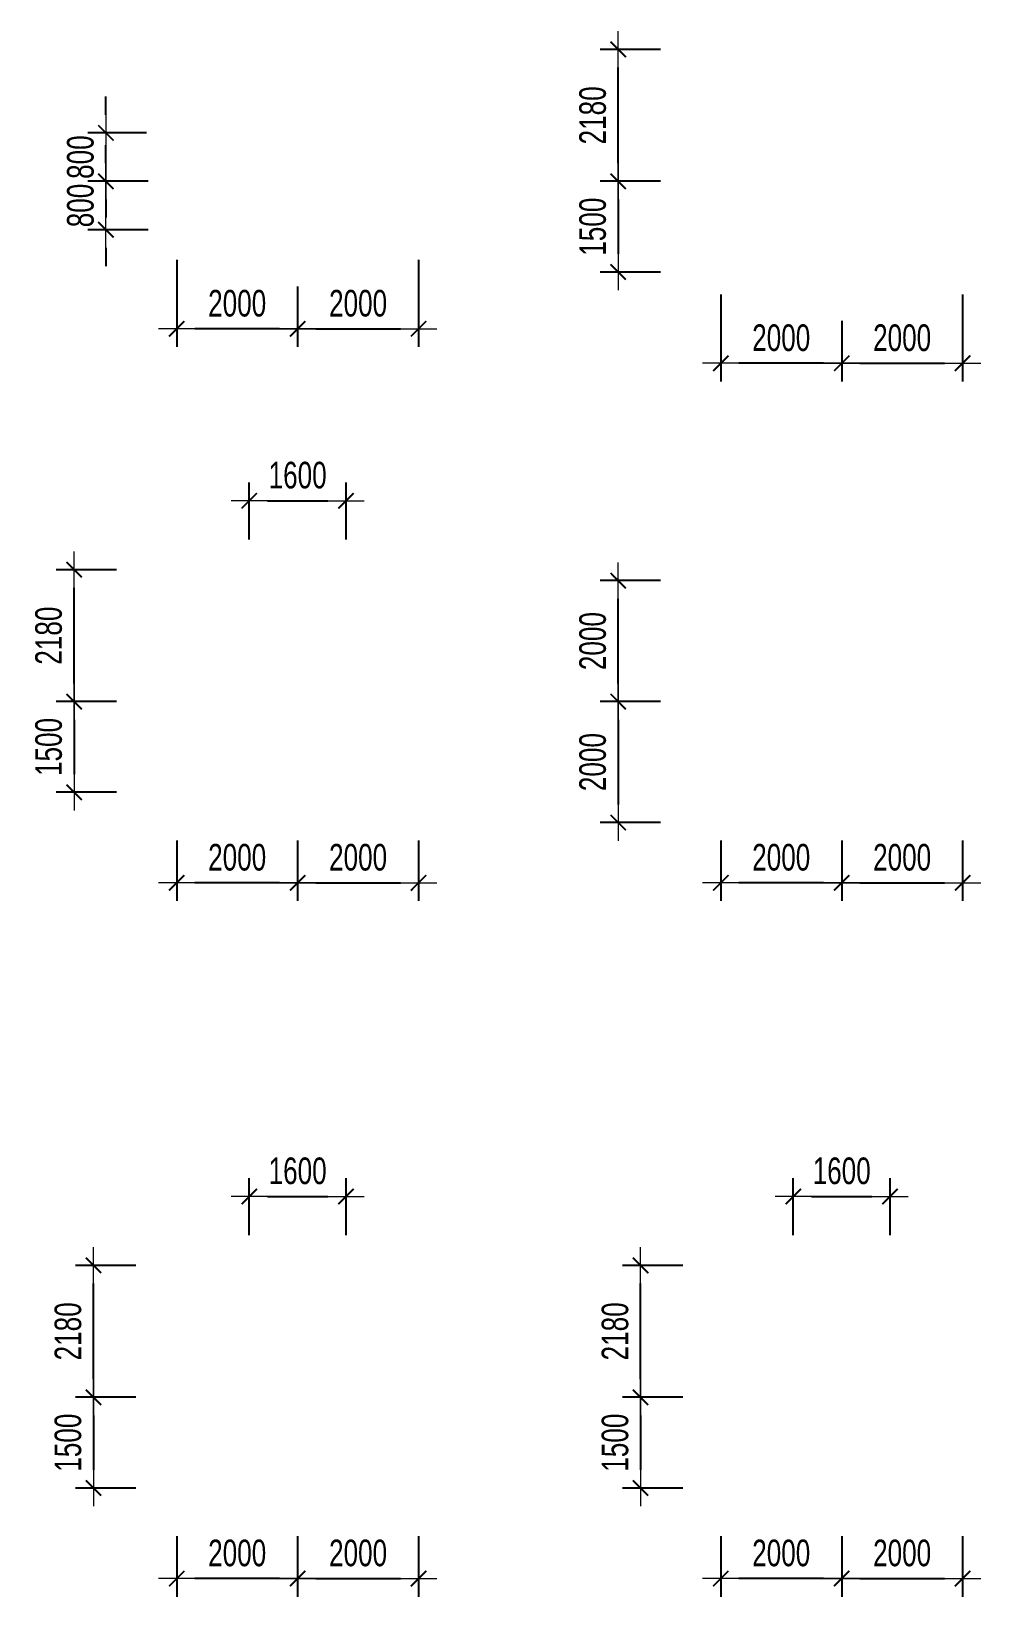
# Model space of a CAD drawing. Header units: millimetres. Extents: x -259680 to 389590, y -106473 to 139263.
# Drawn here: x 32294 to 48000, y 2104 to 27980 of the extents above; entities that cross this region are included whole.
import ezdxf

# ---------------------------------------------------------------- set-up
doc = ezdxf.new("R2010")
doc.units = ezdxf.units.MM
doc.layers.get('Defpoints').update_dxf_attribs({"color": 151, "lineweight": 9})
doc.layers.add('NDC_S_DIM', color=1, linetype='Continuous', lineweight=15)
doc.styles.add('NDC_DIM', font='', dxfattribs={"width": 0.75})
doc.styles.get('NDC_DIM').set_extended_font_data('Dotum')
doc.dimstyles.new('NDC_dim_200', dxfattribs={"dimscale": 200, "dimtxt": 2.2, "dimasz": 1.5, "dimexe": 1.5, "dimexo": 2.5, "dimgap": 1, "dimtad": 1, "dimdec": 0, "dimzin": 0, "dimdsep": 46, "dimtxsty": 'NDC_DIM', "dimblk": 'DIMMARK', "dimcen": 0.09, "dimdle": 1.2, "dimclrd": 1, "dimclre": 1, "dimclrt": 3, "dimadec": 0, "dimazin": 0, "dimtfac": 1, "dimtdec": 0, "dimtix": 1, "dimtofl": 0, "dimtmove": 0, "dimatfit": 3, "dimfxl": 6, "dimfxlon": 1, "dimtolj": 1, "dimtzin": 0, "dimarcsym": 0})

# ---------------------------------------------------------------- blocks, each defined once
blk = doc.blocks.new('DIMMARK')
at = {"layer": 'NDC_S_DIM', "color": 1}
blk.add_line((-1.5, 0), (1, 0), dxfattribs=at)
at = {"layer": 'NDC_S_DIM', "color": 2, "const_width": 0.1}
blk.add_lwpolyline([(-0.424, -0.424), (0.424, 0.424)], dxfattribs=at)
blk = doc.blocks.new('*D816')
at = {"layer": 'Defpoints', "color": 0, "ltscale": 100, "transparency": 16777216}
for p in [(36700, 3604), (38700, 3604), (38700, 2404)]:
    blk.add_point(p, dxfattribs=at)
at = {"layer": 'NDC_S_DIM', "color": 1, "lineweight": -2, "ltscale": 100, "transparency": 16777216}
for p, q in [((36700, 3104), (36700, 2104)), ((38700, 3104), (38700, 2104)), ((37000, 2404), (38400, 2404))]:
    blk.add_line(p, q, dxfattribs=at)
at = {"layer": 'NDC_S_DIM', "color": 1, "lineweight": -2, "ltscale": 100, "transparency": 16777216, "xscale": 300, "yscale": 300, "zscale": 300, "rotation": 180}
blk.add_blockref('DIMMARK', (36700, 2404), dxfattribs=at)
at = {"layer": 'NDC_S_DIM', "color": 1, "lineweight": -2, "ltscale": 100, "transparency": 16777216, "xscale": 300, "yscale": 300, "zscale": 300}
blk.add_blockref('DIMMARK', (38700, 2404), dxfattribs=at)
at = {"layer": 'NDC_S_DIM', "color": 3, "ltscale": 100, "transparency": 16777216, "insert": (37700, 2824), "char_height": 440, "attachment_point": 5, "style": 'NDC_DIM'}
blk.add_mtext('\\A1;2000', dxfattribs=at)
blk = doc.blocks.new('*D817')
at = {"layer": 'Defpoints', "color": 0, "ltscale": 100, "transparency": 16777216}
for p in [(34700, 3604), (36700, 3604), (34700, 2404)]:
    blk.add_point(p, dxfattribs=at)
at = {"layer": 'NDC_S_DIM', "color": 1, "lineweight": -2, "ltscale": 100, "transparency": 16777216}
for p, q in [((34700, 3104), (34700, 2104)), ((36700, 3104), (36700, 2104)), ((36400, 2404), (35000, 2404))]:
    blk.add_line(p, q, dxfattribs=at)
at = {"layer": 'NDC_S_DIM', "color": 1, "lineweight": -2, "ltscale": 100, "transparency": 16777216, "xscale": 300, "yscale": 300, "zscale": 300, "rotation": 180}
blk.add_blockref('DIMMARK', (34700, 2404), dxfattribs=at)
at = {"layer": 'NDC_S_DIM', "color": 1, "lineweight": -2, "ltscale": 100, "transparency": 16777216, "xscale": 300, "yscale": 300, "zscale": 300}
blk.add_blockref('DIMMARK', (36700, 2404), dxfattribs=at)
at = {"layer": 'NDC_S_DIM', "color": 3, "ltscale": 100, "transparency": 16777216, "insert": (35700, 2824), "char_height": 440, "attachment_point": 5, "style": 'NDC_DIM'}
blk.add_mtext('\\A1;2000', dxfattribs=at)
blk = doc.blocks.new('*D818')
at = {"layer": 'Defpoints', "color": 0, "ltscale": 100, "transparency": 16777216}
for p in [(34523, 5400), (33323, 3900), (34523, 3900)]:
    blk.add_point(p, dxfattribs=at)
at = {"layer": 'NDC_S_DIM', "color": 1, "lineweight": -2, "ltscale": 100, "transparency": 16777216}
for p, q in [((34023, 5400), (33023, 5400)), ((33323, 5100), (33323, 4200)), ((34023, 3900), (33023, 3900))]:
    blk.add_line(p, q, dxfattribs=at)
at = {"layer": 'NDC_S_DIM', "color": 1, "lineweight": -2, "ltscale": 100, "transparency": 16777216, "xscale": 300, "yscale": 300, "zscale": 300}
for p, rotation in [((33323, 5400), 90), ((33323, 3900), 270)]:
    blk.add_blockref('DIMMARK', p, dxfattribs=dict(at, rotation=rotation))
at = {"layer": 'NDC_S_DIM', "color": 3, "ltscale": 100, "transparency": 16777216, "insert": (32902, 4650), "char_height": 440, "attachment_point": 5, "rotation": 90, "style": 'NDC_DIM'}
blk.add_mtext('\\A1;1500', dxfattribs=at)
blk = doc.blocks.new('*D819')
at = {"layer": 'Defpoints', "color": 0, "ltscale": 100, "transparency": 16777216}
for p in [(33323, 7580), (34523, 7580), (34523, 5400)]:
    blk.add_point(p, dxfattribs=at)
at = {"layer": 'NDC_S_DIM', "color": 1, "lineweight": -2, "ltscale": 100, "transparency": 16777216}
for p, q in [((34023, 7580), (33023, 7580)), ((33323, 5700), (33323, 7280)), ((34023, 5400), (33023, 5400))]:
    blk.add_line(p, q, dxfattribs=at)
at = {"layer": 'NDC_S_DIM', "color": 1, "lineweight": -2, "ltscale": 100, "transparency": 16777216, "xscale": 300, "yscale": 300, "zscale": 300}
for p, rotation in [((33323, 7580), 90), ((33323, 5400), 270)]:
    blk.add_blockref('DIMMARK', p, dxfattribs=dict(at, rotation=rotation))
at = {"layer": 'NDC_S_DIM', "color": 3, "ltscale": 100, "transparency": 16777216, "insert": (32902, 6490), "char_height": 440, "attachment_point": 5, "rotation": 90, "style": 'NDC_DIM'}
blk.add_mtext('\\A1;2180', dxfattribs=at)
blk = doc.blocks.new('*D792')
at = {"layer": 'Defpoints', "color": 0, "ltscale": 100, "transparency": 16777216}
for p in [(37500, 8720), (35900, 7580), (37500, 7580)]:
    blk.add_point(p, dxfattribs=at)
at = {"layer": 'NDC_S_DIM', "color": 1, "lineweight": -2, "ltscale": 100, "transparency": 16777216}
for p, q in [((35900, 8080), (35900, 9020)), ((37500, 8080), (37500, 9020)), ((36200, 8720), (37200, 8720))]:
    blk.add_line(p, q, dxfattribs=at)
at = {"layer": 'NDC_S_DIM', "color": 1, "lineweight": -2, "ltscale": 100, "transparency": 16777216, "xscale": 300, "yscale": 300, "zscale": 300, "rotation": 180}
blk.add_blockref('DIMMARK', (35900, 8720), dxfattribs=at)
at = {"layer": 'NDC_S_DIM', "color": 1, "lineweight": -2, "ltscale": 100, "transparency": 16777216, "xscale": 300, "yscale": 300, "zscale": 300}
blk.add_blockref('DIMMARK', (37500, 8720), dxfattribs=at)
at = {"layer": 'NDC_S_DIM', "color": 3, "ltscale": 100, "transparency": 16777216, "insert": (36700, 9141), "char_height": 440, "attachment_point": 5, "style": 'NDC_DIM'}
blk.add_mtext('\\A1;1600', dxfattribs=at)
blk = doc.blocks.new('*D793')
at = {"layer": 'Defpoints', "color": 0, "ltscale": 100, "transparency": 16777216}
for p in [(36700, 15104), (38700, 15104), (38700, 13904)]:
    blk.add_point(p, dxfattribs=at)
at = {"layer": 'NDC_S_DIM', "color": 1, "lineweight": -2, "ltscale": 100, "transparency": 16777216}
for p, q in [((36700, 14604), (36700, 13604)), ((38700, 14604), (38700, 13604)), ((37000, 13904), (38400, 13904))]:
    blk.add_line(p, q, dxfattribs=at)
at = {"layer": 'NDC_S_DIM', "color": 1, "lineweight": -2, "ltscale": 100, "transparency": 16777216, "xscale": 300, "yscale": 300, "zscale": 300, "rotation": 180}
blk.add_blockref('DIMMARK', (36700, 13904), dxfattribs=at)
at = {"layer": 'NDC_S_DIM', "color": 1, "lineweight": -2, "ltscale": 100, "transparency": 16777216, "xscale": 300, "yscale": 300, "zscale": 300}
blk.add_blockref('DIMMARK', (38700, 13904), dxfattribs=at)
at = {"layer": 'NDC_S_DIM', "color": 3, "ltscale": 100, "transparency": 16777216, "insert": (37700, 14324), "char_height": 440, "attachment_point": 5, "style": 'NDC_DIM'}
blk.add_mtext('\\A1;2000', dxfattribs=at)
blk = doc.blocks.new('*D794')
at = {"layer": 'Defpoints', "color": 0, "ltscale": 100, "transparency": 16777216}
for p in [(34700, 15104), (36700, 15104), (34700, 13904)]:
    blk.add_point(p, dxfattribs=at)
at = {"layer": 'NDC_S_DIM', "color": 1, "lineweight": -2, "ltscale": 100, "transparency": 16777216}
for p, q in [((34700, 14604), (34700, 13604)), ((36700, 14604), (36700, 13604)), ((36400, 13904), (35000, 13904))]:
    blk.add_line(p, q, dxfattribs=at)
at = {"layer": 'NDC_S_DIM', "color": 1, "lineweight": -2, "ltscale": 100, "transparency": 16777216, "xscale": 300, "yscale": 300, "zscale": 300, "rotation": 180}
blk.add_blockref('DIMMARK', (34700, 13904), dxfattribs=at)
at = {"layer": 'NDC_S_DIM', "color": 1, "lineweight": -2, "ltscale": 100, "transparency": 16777216, "xscale": 300, "yscale": 300, "zscale": 300}
blk.add_blockref('DIMMARK', (36700, 13904), dxfattribs=at)
at = {"layer": 'NDC_S_DIM', "color": 3, "ltscale": 100, "transparency": 16777216, "insert": (35700, 14324), "char_height": 440, "attachment_point": 5, "style": 'NDC_DIM'}
blk.add_mtext('\\A1;2000', dxfattribs=at)
blk = doc.blocks.new('*D795')
at = {"layer": 'Defpoints', "color": 0, "ltscale": 100, "transparency": 16777216}
for p in [(34203, 16900), (33003, 15400), (34203, 15400)]:
    blk.add_point(p, dxfattribs=at)
at = {"layer": 'NDC_S_DIM', "color": 1, "lineweight": -2, "ltscale": 100, "transparency": 16777216}
for p, q in [((33703, 16900), (32703, 16900)), ((33003, 16600), (33003, 15700)), ((33703, 15400), (32703, 15400))]:
    blk.add_line(p, q, dxfattribs=at)
at = {"layer": 'NDC_S_DIM', "color": 1, "lineweight": -2, "ltscale": 100, "transparency": 16777216, "xscale": 300, "yscale": 300, "zscale": 300}
for p, rotation in [((33003, 16900), 90), ((33003, 15400), 270)]:
    blk.add_blockref('DIMMARK', p, dxfattribs=dict(at, rotation=rotation))
at = {"layer": 'NDC_S_DIM', "color": 3, "ltscale": 100, "transparency": 16777216, "insert": (32582, 16150), "char_height": 440, "attachment_point": 5, "rotation": 90, "style": 'NDC_DIM'}
blk.add_mtext('\\A1;1500', dxfattribs=at)
blk = doc.blocks.new('*D796')
at = {"layer": 'Defpoints', "color": 0, "ltscale": 100, "transparency": 16777216}
for p in [(33003, 19080), (34203, 19080), (34203, 16900)]:
    blk.add_point(p, dxfattribs=at)
at = {"layer": 'NDC_S_DIM', "color": 1, "lineweight": -2, "ltscale": 100, "transparency": 16777216}
for p, q in [((33703, 19080), (32703, 19080)), ((33003, 17200), (33003, 18780)), ((33703, 16900), (32703, 16900))]:
    blk.add_line(p, q, dxfattribs=at)
at = {"layer": 'NDC_S_DIM', "color": 1, "lineweight": -2, "ltscale": 100, "transparency": 16777216, "xscale": 300, "yscale": 300, "zscale": 300}
for p, rotation in [((33003, 19080), 90), ((33003, 16900), 270)]:
    blk.add_blockref('DIMMARK', p, dxfattribs=dict(at, rotation=rotation))
at = {"layer": 'NDC_S_DIM', "color": 3, "ltscale": 100, "transparency": 16777216, "insert": (32582, 17990), "char_height": 440, "attachment_point": 5, "rotation": 90, "style": 'NDC_DIM'}
blk.add_mtext('\\A1;2180', dxfattribs=at)
blk = doc.blocks.new('*D797')
at = {"layer": 'Defpoints', "color": 0, "ltscale": 100, "transparency": 16777216}
for p in [(37500, 20220), (35900, 19080), (37500, 19080)]:
    blk.add_point(p, dxfattribs=at)
at = {"layer": 'NDC_S_DIM', "color": 1, "lineweight": -2, "ltscale": 100, "transparency": 16777216}
for p, q in [((35900, 19580), (35900, 20520)), ((37500, 19580), (37500, 20520)), ((36200, 20220), (37200, 20220))]:
    blk.add_line(p, q, dxfattribs=at)
at = {"layer": 'NDC_S_DIM', "color": 1, "lineweight": -2, "ltscale": 100, "transparency": 16777216, "xscale": 300, "yscale": 300, "zscale": 300, "rotation": 180}
blk.add_blockref('DIMMARK', (35900, 20220), dxfattribs=at)
at = {"layer": 'NDC_S_DIM', "color": 1, "lineweight": -2, "ltscale": 100, "transparency": 16777216, "xscale": 300, "yscale": 300, "zscale": 300}
blk.add_blockref('DIMMARK', (37500, 20220), dxfattribs=at)
at = {"layer": 'NDC_S_DIM', "color": 3, "ltscale": 100, "transparency": 16777216, "insert": (36700, 20641), "char_height": 440, "attachment_point": 5, "style": 'NDC_DIM'}
blk.add_mtext('\\A1;1600', dxfattribs=at)
blk = doc.blocks.new('*D798')
at = {"layer": 'Defpoints', "color": 0, "ltscale": 100, "transparency": 16777216}
for p in [(45700, 15104), (47700, 15104), (47700, 13904)]:
    blk.add_point(p, dxfattribs=at)
at = {"layer": 'NDC_S_DIM', "color": 1, "lineweight": -2, "ltscale": 100, "transparency": 16777216}
for p, q in [((45700, 14604), (45700, 13604)), ((47700, 14604), (47700, 13604)), ((46000, 13904), (47400, 13904))]:
    blk.add_line(p, q, dxfattribs=at)
at = {"layer": 'NDC_S_DIM', "color": 1, "lineweight": -2, "ltscale": 100, "transparency": 16777216, "xscale": 300, "yscale": 300, "zscale": 300, "rotation": 180}
blk.add_blockref('DIMMARK', (45700, 13904), dxfattribs=at)
at = {"layer": 'NDC_S_DIM', "color": 1, "lineweight": -2, "ltscale": 100, "transparency": 16777216, "xscale": 300, "yscale": 300, "zscale": 300}
blk.add_blockref('DIMMARK', (47700, 13904), dxfattribs=at)
at = {"layer": 'NDC_S_DIM', "color": 3, "ltscale": 100, "transparency": 16777216, "insert": (46700, 14324), "char_height": 440, "attachment_point": 5, "style": 'NDC_DIM'}
blk.add_mtext('\\A1;2000', dxfattribs=at)
blk = doc.blocks.new('*D799')
at = {"layer": 'Defpoints', "color": 0, "ltscale": 100, "transparency": 16777216}
for p in [(43700, 15104), (45700, 15104), (43700, 13904)]:
    blk.add_point(p, dxfattribs=at)
at = {"layer": 'NDC_S_DIM', "color": 1, "lineweight": -2, "ltscale": 100, "transparency": 16777216}
for p, q in [((43700, 14604), (43700, 13604)), ((45700, 14604), (45700, 13604)), ((45400, 13904), (44000, 13904))]:
    blk.add_line(p, q, dxfattribs=at)
at = {"layer": 'NDC_S_DIM', "color": 1, "lineweight": -2, "ltscale": 100, "transparency": 16777216, "xscale": 300, "yscale": 300, "zscale": 300, "rotation": 180}
blk.add_blockref('DIMMARK', (43700, 13904), dxfattribs=at)
at = {"layer": 'NDC_S_DIM', "color": 1, "lineweight": -2, "ltscale": 100, "transparency": 16777216, "xscale": 300, "yscale": 300, "zscale": 300}
blk.add_blockref('DIMMARK', (45700, 13904), dxfattribs=at)
at = {"layer": 'NDC_S_DIM', "color": 3, "ltscale": 100, "transparency": 16777216, "insert": (44700, 14324), "char_height": 440, "attachment_point": 5, "style": 'NDC_DIM'}
blk.add_mtext('\\A1;2000', dxfattribs=at)
blk = doc.blocks.new('*D800')
at = {"layer": 'Defpoints', "color": 0, "ltscale": 100, "transparency": 16777216}
for p in [(43203, 16900), (42003, 14900), (43203, 14900)]:
    blk.add_point(p, dxfattribs=at)
at = {"layer": 'NDC_S_DIM', "color": 1, "lineweight": -2, "ltscale": 100, "transparency": 16777216}
for p, q in [((42703, 16900), (41703, 16900)), ((42003, 16600), (42003, 15200)), ((42703, 14900), (41703, 14900))]:
    blk.add_line(p, q, dxfattribs=at)
at = {"layer": 'NDC_S_DIM', "color": 1, "lineweight": -2, "ltscale": 100, "transparency": 16777216, "xscale": 300, "yscale": 300, "zscale": 300}
for p, rotation in [((42003, 16900), 90), ((42003, 14900), 270)]:
    blk.add_blockref('DIMMARK', p, dxfattribs=dict(at, rotation=rotation))
at = {"layer": 'NDC_S_DIM', "color": 3, "ltscale": 100, "transparency": 16777216, "insert": (41582, 15900), "char_height": 440, "attachment_point": 5, "rotation": 90, "style": 'NDC_DIM'}
blk.add_mtext('\\A1;2000', dxfattribs=at)
blk = doc.blocks.new('*D847')
at = {"layer": 'Defpoints', "color": 0, "ltscale": 100, "transparency": 16777216}
for p in [(42003, 18900), (43203, 18900), (43203, 16900)]:
    blk.add_point(p, dxfattribs=at)
at = {"layer": 'NDC_S_DIM', "color": 1, "lineweight": -2, "ltscale": 100, "transparency": 16777216}
for p, q in [((42703, 18900), (41703, 18900)), ((42003, 17200), (42003, 18600)), ((42703, 16900), (41703, 16900))]:
    blk.add_line(p, q, dxfattribs=at)
at = {"layer": 'NDC_S_DIM', "color": 1, "lineweight": -2, "ltscale": 100, "transparency": 16777216, "xscale": 300, "yscale": 300, "zscale": 300}
for p, rotation in [((42003, 18900), 90), ((42003, 16900), 270)]:
    blk.add_blockref('DIMMARK', p, dxfattribs=dict(at, rotation=rotation))
at = {"layer": 'NDC_S_DIM', "color": 3, "ltscale": 100, "transparency": 16777216, "insert": (41582, 17900), "char_height": 440, "attachment_point": 5, "rotation": 90, "style": 'NDC_DIM'}
blk.add_mtext('\\A1;2000', dxfattribs=at)
blk = doc.blocks.new('*D848')
at = {"layer": 'Defpoints', "color": 0, "ltscale": 100, "transparency": 16777216}
for p in [(45700, 3604), (47700, 3604), (47700, 2404)]:
    blk.add_point(p, dxfattribs=at)
at = {"layer": 'NDC_S_DIM', "color": 1, "lineweight": -2, "ltscale": 100, "transparency": 16777216}
for p, q in [((45700, 3104), (45700, 2104)), ((47700, 3104), (47700, 2104)), ((46000, 2404), (47400, 2404))]:
    blk.add_line(p, q, dxfattribs=at)
at = {"layer": 'NDC_S_DIM', "color": 1, "lineweight": -2, "ltscale": 100, "transparency": 16777216, "xscale": 300, "yscale": 300, "zscale": 300, "rotation": 180}
blk.add_blockref('DIMMARK', (45700, 2404), dxfattribs=at)
at = {"layer": 'NDC_S_DIM', "color": 1, "lineweight": -2, "ltscale": 100, "transparency": 16777216, "xscale": 300, "yscale": 300, "zscale": 300}
blk.add_blockref('DIMMARK', (47700, 2404), dxfattribs=at)
at = {"layer": 'NDC_S_DIM', "color": 3, "ltscale": 100, "transparency": 16777216, "insert": (46700, 2824), "char_height": 440, "attachment_point": 5, "style": 'NDC_DIM'}
blk.add_mtext('\\A1;2000', dxfattribs=at)
blk = doc.blocks.new('*D849')
at = {"layer": 'Defpoints', "color": 0, "ltscale": 100, "transparency": 16777216}
for p in [(43700, 3604), (45700, 3604), (43700, 2404)]:
    blk.add_point(p, dxfattribs=at)
at = {"layer": 'NDC_S_DIM', "color": 1, "lineweight": -2, "ltscale": 100, "transparency": 16777216}
for p, q in [((43700, 3104), (43700, 2104)), ((45700, 3104), (45700, 2104)), ((45400, 2404), (44000, 2404))]:
    blk.add_line(p, q, dxfattribs=at)
at = {"layer": 'NDC_S_DIM', "color": 1, "lineweight": -2, "ltscale": 100, "transparency": 16777216, "xscale": 300, "yscale": 300, "zscale": 300, "rotation": 180}
blk.add_blockref('DIMMARK', (43700, 2404), dxfattribs=at)
at = {"layer": 'NDC_S_DIM', "color": 1, "lineweight": -2, "ltscale": 100, "transparency": 16777216, "xscale": 300, "yscale": 300, "zscale": 300}
blk.add_blockref('DIMMARK', (45700, 2404), dxfattribs=at)
at = {"layer": 'NDC_S_DIM', "color": 3, "ltscale": 100, "transparency": 16777216, "insert": (44700, 2824), "char_height": 440, "attachment_point": 5, "style": 'NDC_DIM'}
blk.add_mtext('\\A1;2000', dxfattribs=at)
blk = doc.blocks.new('*D850')
at = {"layer": 'Defpoints', "color": 0, "ltscale": 100, "transparency": 16777216}
for p in [(43573, 5400), (42373, 3900), (43573, 3900)]:
    blk.add_point(p, dxfattribs=at)
at = {"layer": 'NDC_S_DIM', "color": 1, "lineweight": -2, "ltscale": 100, "transparency": 16777216}
for p, q in [((43073, 5400), (42073, 5400)), ((42373, 5100), (42373, 4200)), ((43073, 3900), (42073, 3900))]:
    blk.add_line(p, q, dxfattribs=at)
at = {"layer": 'NDC_S_DIM', "color": 1, "lineweight": -2, "ltscale": 100, "transparency": 16777216, "xscale": 300, "yscale": 300, "zscale": 300}
for p, rotation in [((42373, 5400), 90), ((42373, 3900), 270)]:
    blk.add_blockref('DIMMARK', p, dxfattribs=dict(at, rotation=rotation))
at = {"layer": 'NDC_S_DIM', "color": 3, "ltscale": 100, "transparency": 16777216, "insert": (41952, 4650), "char_height": 440, "attachment_point": 5, "rotation": 90, "style": 'NDC_DIM'}
blk.add_mtext('\\A1;1500', dxfattribs=at)
blk = doc.blocks.new('*D851')
at = {"layer": 'Defpoints', "color": 0, "ltscale": 100, "transparency": 16777216}
for p in [(42373, 7580), (43573, 7580), (43573, 5400)]:
    blk.add_point(p, dxfattribs=at)
at = {"layer": 'NDC_S_DIM', "color": 1, "lineweight": -2, "ltscale": 100, "transparency": 16777216}
for p, q in [((43073, 7580), (42073, 7580)), ((42373, 5700), (42373, 7280)), ((43073, 5400), (42073, 5400))]:
    blk.add_line(p, q, dxfattribs=at)
at = {"layer": 'NDC_S_DIM', "color": 1, "lineweight": -2, "ltscale": 100, "transparency": 16777216, "xscale": 300, "yscale": 300, "zscale": 300}
for p, rotation in [((42373, 7580), 90), ((42373, 5400), 270)]:
    blk.add_blockref('DIMMARK', p, dxfattribs=dict(at, rotation=rotation))
at = {"layer": 'NDC_S_DIM', "color": 3, "ltscale": 100, "transparency": 16777216, "insert": (41952, 6490), "char_height": 440, "attachment_point": 5, "rotation": 90, "style": 'NDC_DIM'}
blk.add_mtext('\\A1;2180', dxfattribs=at)
blk = doc.blocks.new('*D852')
at = {"layer": 'Defpoints', "color": 0, "ltscale": 100, "transparency": 16777216}
for p in [(46500, 8720), (44900, 7580), (46500, 7580)]:
    blk.add_point(p, dxfattribs=at)
at = {"layer": 'NDC_S_DIM', "color": 1, "lineweight": -2, "ltscale": 100, "transparency": 16777216}
for p, q in [((44900, 8080), (44900, 9020)), ((46500, 8080), (46500, 9020)), ((45200, 8720), (46200, 8720))]:
    blk.add_line(p, q, dxfattribs=at)
at = {"layer": 'NDC_S_DIM', "color": 1, "lineweight": -2, "ltscale": 100, "transparency": 16777216, "xscale": 300, "yscale": 300, "zscale": 300, "rotation": 180}
blk.add_blockref('DIMMARK', (44900, 8720), dxfattribs=at)
at = {"layer": 'NDC_S_DIM', "color": 1, "lineweight": -2, "ltscale": 100, "transparency": 16777216, "xscale": 300, "yscale": 300, "zscale": 300}
blk.add_blockref('DIMMARK', (46500, 8720), dxfattribs=at)
at = {"layer": 'NDC_S_DIM', "color": 3, "ltscale": 100, "transparency": 16777216, "insert": (45700, 9141), "char_height": 440, "attachment_point": 5, "style": 'NDC_DIM'}
blk.add_mtext('\\A1;1600', dxfattribs=at)
blk = doc.blocks.new('*D752')
at = {"layer": 'Defpoints', "color": 0, "ltscale": 100, "transparency": 16777216}
for p in [(38700, 24700), (36700, 24262), (38700, 23062)]:
    blk.add_point(p, dxfattribs=at)
at = {"layer": 'NDC_S_DIM', "color": 1, "lineweight": -2, "ltscale": 100, "transparency": 16777216}
for p, q in [((38700, 24200), (38700, 22762)), ((36700, 23762), (36700, 22762)), ((37000, 23062), (38400, 23062))]:
    blk.add_line(p, q, dxfattribs=at)
at = {"layer": 'NDC_S_DIM', "color": 1, "lineweight": -2, "ltscale": 100, "transparency": 16777216, "xscale": 300, "yscale": 300, "zscale": 300, "rotation": 180}
blk.add_blockref('DIMMARK', (36700, 23062), dxfattribs=at)
at = {"layer": 'NDC_S_DIM', "color": 1, "lineweight": -2, "ltscale": 100, "transparency": 16777216, "xscale": 300, "yscale": 300, "zscale": 300}
blk.add_blockref('DIMMARK', (38700, 23062), dxfattribs=at)
at = {"layer": 'NDC_S_DIM', "color": 3, "ltscale": 100, "transparency": 16777216, "insert": (37700, 23482), "char_height": 440, "attachment_point": 5, "style": 'NDC_DIM'}
blk.add_mtext('\\A1;2000', dxfattribs=at)
blk = doc.blocks.new('*D753')
at = {"layer": 'Defpoints', "color": 0, "ltscale": 100, "transparency": 16777216}
for p in [(34700, 24700), (36700, 24262), (34700, 23062)]:
    blk.add_point(p, dxfattribs=at)
at = {"layer": 'NDC_S_DIM', "color": 1, "lineweight": -2, "ltscale": 100, "transparency": 16777216}
for p, q in [((34700, 24200), (34700, 22762)), ((36700, 23762), (36700, 22762)), ((36400, 23062), (35000, 23062))]:
    blk.add_line(p, q, dxfattribs=at)
at = {"layer": 'NDC_S_DIM', "color": 1, "lineweight": -2, "ltscale": 100, "transparency": 16777216, "xscale": 300, "yscale": 300, "zscale": 300, "rotation": 180}
blk.add_blockref('DIMMARK', (34700, 23062), dxfattribs=at)
at = {"layer": 'NDC_S_DIM', "color": 1, "lineweight": -2, "ltscale": 100, "transparency": 16777216, "xscale": 300, "yscale": 300, "zscale": 300}
blk.add_blockref('DIMMARK', (36700, 23062), dxfattribs=at)
at = {"layer": 'NDC_S_DIM', "color": 3, "ltscale": 100, "transparency": 16777216, "insert": (35700, 23482), "char_height": 440, "attachment_point": 5, "style": 'NDC_DIM'}
blk.add_mtext('\\A1;2000', dxfattribs=at)
blk = doc.blocks.new('*D754')
at = {"layer": 'Defpoints', "color": 0, "ltscale": 100, "transparency": 16777216}
for p in [(34728, 25500), (33528, 24700), (34728, 24700)]:
    blk.add_point(p, dxfattribs=at)
at = {"layer": 'NDC_S_DIM', "color": 1, "lineweight": -2, "ltscale": 100, "transparency": 16777216}
for p, q in [((33528, 25800), (33528, 26100)), ((34228, 25500), (33228, 25500)), ((34228, 24700), (33228, 24700)), ((33528, 24400), (33528, 24100))]:
    blk.add_line(p, q, dxfattribs=at)
at = {"layer": 'NDC_S_DIM', "color": 1, "lineweight": -2, "ltscale": 100, "transparency": 16777216, "xscale": 300, "yscale": 300, "zscale": 300}
for p, rotation in [((33528, 25500), 270), ((33528, 24700), 90)]:
    blk.add_blockref('DIMMARK', p, dxfattribs=dict(at, rotation=rotation))
at = {"layer": 'NDC_S_DIM', "color": 3, "ltscale": 100, "transparency": 16777216, "insert": (33108, 25100), "char_height": 440, "attachment_point": 5, "rotation": 90, "style": 'NDC_DIM'}
blk.add_mtext('\\A1;800', dxfattribs=at)
blk = doc.blocks.new('*D755')
at = {"layer": 'Defpoints', "color": 0, "ltscale": 100, "transparency": 16777216}
for p in [(33528, 26300), (34700, 26300), (34728, 25500)]:
    blk.add_point(p, dxfattribs=at)
at = {"layer": 'NDC_S_DIM', "color": 1, "lineweight": -2, "ltscale": 100, "transparency": 16777216}
for p, q in [((33528, 26600), (33528, 26900)), ((34200, 26300), (33228, 26300)), ((34228, 25500), (33228, 25500)), ((33528, 25200), (33528, 24900))]:
    blk.add_line(p, q, dxfattribs=at)
at = {"layer": 'NDC_S_DIM', "color": 1, "lineweight": -2, "ltscale": 100, "transparency": 16777216, "xscale": 300, "yscale": 300, "zscale": 300}
for p, rotation in [((33528, 26300), 270), ((33528, 25500), 90)]:
    blk.add_blockref('DIMMARK', p, dxfattribs=dict(at, rotation=rotation))
at = {"layer": 'NDC_S_DIM', "color": 3, "ltscale": 100, "transparency": 16777216, "insert": (33108, 25900), "char_height": 440, "attachment_point": 5, "rotation": 90, "style": 'NDC_DIM'}
blk.add_mtext('\\A1;800', dxfattribs=at)
blk = doc.blocks.new('*D765')
at = {"layer": 'Defpoints', "color": 0, "ltscale": 100, "transparency": 16777216}
for p in [(47700, 24130), (45700, 23692), (47700, 22492)]:
    blk.add_point(p, dxfattribs=at)
at = {"layer": 'NDC_S_DIM', "color": 1, "lineweight": -2, "ltscale": 100, "transparency": 16777216}
for p, q in [((47700, 23630), (47700, 22192)), ((45700, 23192), (45700, 22192)), ((46000, 22492), (47400, 22492))]:
    blk.add_line(p, q, dxfattribs=at)
at = {"layer": 'NDC_S_DIM', "color": 1, "lineweight": -2, "ltscale": 100, "transparency": 16777216, "xscale": 300, "yscale": 300, "zscale": 300, "rotation": 180}
blk.add_blockref('DIMMARK', (45700, 22492), dxfattribs=at)
at = {"layer": 'NDC_S_DIM', "color": 1, "lineweight": -2, "ltscale": 100, "transparency": 16777216, "xscale": 300, "yscale": 300, "zscale": 300}
blk.add_blockref('DIMMARK', (47700, 22492), dxfattribs=at)
at = {"layer": 'NDC_S_DIM', "color": 3, "ltscale": 100, "transparency": 16777216, "insert": (46700, 22912), "char_height": 440, "attachment_point": 5, "style": 'NDC_DIM'}
blk.add_mtext('\\A1;2000', dxfattribs=at)
blk = doc.blocks.new('*D766')
at = {"layer": 'Defpoints', "color": 0, "ltscale": 100, "transparency": 16777216}
for p in [(43700, 24130), (45700, 23692), (43700, 22492)]:
    blk.add_point(p, dxfattribs=at)
at = {"layer": 'NDC_S_DIM', "color": 1, "lineweight": -2, "ltscale": 100, "transparency": 16777216}
for p, q in [((43700, 23630), (43700, 22192)), ((45700, 23192), (45700, 22192)), ((45400, 22492), (44000, 22492))]:
    blk.add_line(p, q, dxfattribs=at)
at = {"layer": 'NDC_S_DIM', "color": 1, "lineweight": -2, "ltscale": 100, "transparency": 16777216, "xscale": 300, "yscale": 300, "zscale": 300, "rotation": 180}
blk.add_blockref('DIMMARK', (43700, 22492), dxfattribs=at)
at = {"layer": 'NDC_S_DIM', "color": 1, "lineweight": -2, "ltscale": 100, "transparency": 16777216, "xscale": 300, "yscale": 300, "zscale": 300}
blk.add_blockref('DIMMARK', (45700, 22492), dxfattribs=at)
at = {"layer": 'NDC_S_DIM', "color": 3, "ltscale": 100, "transparency": 16777216, "insert": (44700, 22912), "char_height": 440, "attachment_point": 5, "style": 'NDC_DIM'}
blk.add_mtext('\\A1;2000', dxfattribs=at)
blk = doc.blocks.new('*D351')
at = {"layer": 'Defpoints', "color": 0, "ltscale": 100, "transparency": 16777216}
for p in [(43203, 25500), (42003, 24000), (43203, 24000)]:
    blk.add_point(p, dxfattribs=at)
at = {"layer": 'NDC_S_DIM', "color": 1, "lineweight": -2, "ltscale": 100, "transparency": 16777216}
for p, q in [((42703, 25500), (41703, 25500)), ((42003, 25200), (42003, 24300)), ((42703, 24000), (41703, 24000))]:
    blk.add_line(p, q, dxfattribs=at)
at = {"layer": 'NDC_S_DIM', "color": 1, "lineweight": -2, "ltscale": 100, "transparency": 16777216, "xscale": 300, "yscale": 300, "zscale": 300}
for p, rotation in [((42003, 25500), 90), ((42003, 24000), 270)]:
    blk.add_blockref('DIMMARK', p, dxfattribs=dict(at, rotation=rotation))
at = {"layer": 'NDC_S_DIM', "color": 3, "ltscale": 100, "transparency": 16777216, "insert": (41582, 24750), "char_height": 440, "attachment_point": 5, "rotation": 90, "style": 'NDC_DIM'}
blk.add_mtext('\\A1;1500', dxfattribs=at)
blk = doc.blocks.new('*D352')
at = {"layer": 'Defpoints', "color": 0, "ltscale": 100, "transparency": 16777216}
for p in [(42003, 27680), (43203, 27680), (43203, 25500)]:
    blk.add_point(p, dxfattribs=at)
at = {"layer": 'NDC_S_DIM', "color": 1, "lineweight": -2, "ltscale": 100, "transparency": 16777216}
for p, q in [((42703, 27680), (41703, 27680)), ((42003, 25800), (42003, 27380)), ((42703, 25500), (41703, 25500))]:
    blk.add_line(p, q, dxfattribs=at)
at = {"layer": 'NDC_S_DIM', "color": 1, "lineweight": -2, "ltscale": 100, "transparency": 16777216, "xscale": 300, "yscale": 300, "zscale": 300}
for p, rotation in [((42003, 27680), 90), ((42003, 25500), 270)]:
    blk.add_blockref('DIMMARK', p, dxfattribs=dict(at, rotation=rotation))
at = {"layer": 'NDC_S_DIM', "color": 3, "ltscale": 100, "transparency": 16777216, "insert": (41582, 26590), "char_height": 440, "attachment_point": 5, "rotation": 90, "style": 'NDC_DIM'}
blk.add_mtext('\\A1;2180', dxfattribs=at)

msp = doc.modelspace()

# ---------------------------------------------------------------- dimensions: what is measured, and where the dimension line sits
at = {"layer": 'NDC_S_DIM', "ltscale": 100}
for base, p1, p2, angle, picture, middle in [((42002.6, 27679.6), (43202.6, 25500), (43202.6, 27679.6), 90, '*D352', (41582.3, 26589.8)), ((33528.4, 26300), (34728.4, 25500), (34700, 26300), 90, '*D755', (33108.1, 25900)), ((33528.4, 24700), (34728.4, 25500), (34728.4, 24700), 270, '*D754', (33108.1, 25100)), ((42002.6, 24000.2), (43202.6, 25500), (43202.6, 24000.2), 270, '*D351', (41582.3, 24750.1)), ((34700, 23061.7), (36700, 24261.7), (34700, 24700), 180, '*D753', (35700, 23482)), ((43700, 22491.7), (45700, 23691.7), (43700, 24130), 180, '*D766', (44700, 22912)), ((33002.6, 19079.6), (34202.6, 16900), (34202.6, 19079.6), 90, '*D796', (32582.3, 17989.8)), ((42002.6, 18900), (43202.6, 16900), (43202.6, 18900), 90, '*D847', (41582.3, 17900)), ((33002.6, 15400.2), (34202.6, 16900), (34202.6, 15400.2), 270, '*D795', (32582.3, 16150.1)), ((42002.6, 14900), (43202.6, 16900), (43202.6, 14900), 270, '*D800', (41582.3, 15900)), ((34700, 13904), (36700, 15104), (34700, 15104), 180, '*D794', (35700, 14324.3)), ((43700, 13904), (45700, 15104), (43700, 15104), 180, '*D799', (44700, 14324.3)), ((33322.6, 7579.6), (34522.6, 5400), (34522.6, 7579.6), 90, '*D819', (32902.3, 6489.8)), ((42372.6, 7579.6), (43572.6, 5400), (43572.6, 7579.6), 90, '*D851', (41952.3, 6489.8)), ((33322.6, 3900.2), (34522.6, 5400), (34522.6, 3900.2), 270, '*D818', (32902.3, 4650.1)), ((42372.6, 3900.2), (43572.6, 5400), (43572.6, 3900.2), 270, '*D850', (41952.3, 4650.1)), ((34700, 2404), (36700, 3604), (34700, 3604), 180, '*D817', (35700, 2824.3)), ((43700, 2404), (45700, 3604), (43700, 3604), 180, '*D849', (44700, 2824.3))]:
    dim = msp.add_linear_dim(base=base, p1=p1, p2=p2, angle=angle, dimstyle='NDC_dim_200', dxfattribs=at)
    dim.commit()
    dim.dimension.update_dxf_attribs({"geometry": picture, "text_midpoint": middle})
for base, p1, p2, picture, middle in [((38700, 23061.7), (36700, 24261.7), (38700, 24700), '*D752', (37700, 23482)), ((47700, 22491.7), (45700, 23691.7), (47700, 24130), '*D765', (46700, 22912)), ((37500, 20220.3), (35900, 19079.6), (37500, 19079.6), '*D797', (36700, 20640.6)), ((38700, 13904), (36700, 15104), (38700, 15104), '*D793', (37700, 14324.3)), ((47700, 13904), (45700, 15104), (47700, 15104), '*D798', (46700, 14324.3)), ((37500, 8720.3), (35900, 7579.6), (37500, 7579.6), '*D792', (36700, 9140.6)), ((46500, 8720.3), (44900, 7579.6), (46500, 7579.6), '*D852', (45700, 9140.6)), ((38700, 2404), (36700, 3604), (38700, 3604), '*D816', (37700, 2824.3)), ((47700, 2404), (45700, 3604), (47700, 3604), '*D848', (46700, 2824.3))]:
    dim = msp.add_linear_dim(base=base, p1=p1, p2=p2, dimstyle='NDC_dim_200', dxfattribs=at)
    dim.commit()
    dim.dimension.update_dxf_attribs({"geometry": picture, "text_midpoint": middle})

doc.saveas('drawing.dxf')
